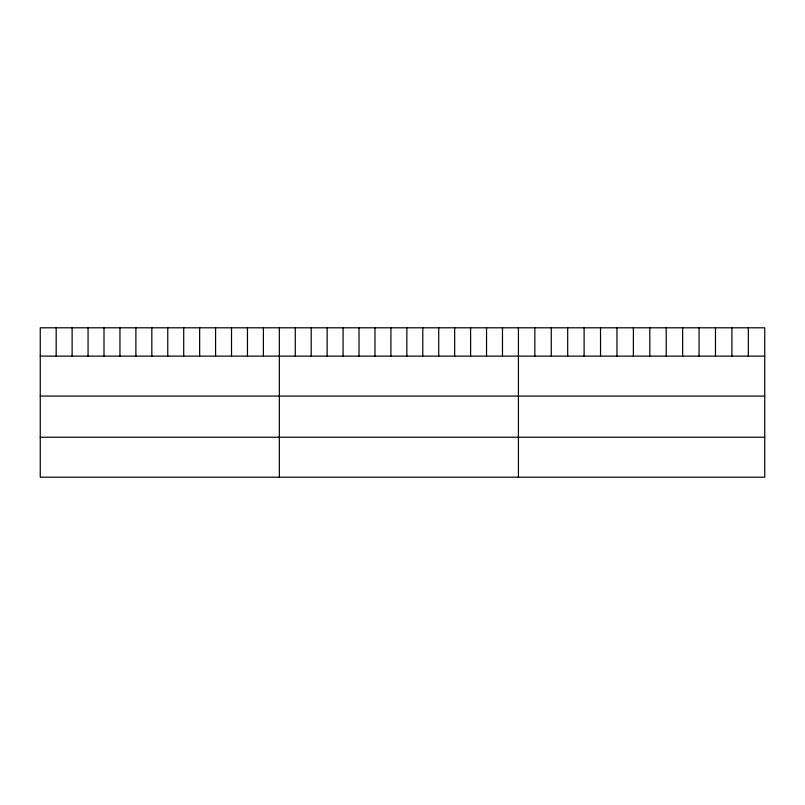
<?xml version="1.0" encoding="UTF-8"?>
<svg xmlns="http://www.w3.org/2000/svg" width="805" height="805" viewBox="0 0 805 805"><rect width="100%" height="100%" fill="white"/><g stroke="black" fill="none" stroke-linecap="round" stroke-linejoin="round"><path stroke-width="1.21" d="M764.75 356.112L764.75 477.194L40.25 477.194L40.25 327.806L764.75 327.806L764.75 356.112L40.25 356.112M40.25 396.07L764.75 396.07M40.25 437.236L764.75 437.236M748.328 327.806L748.328 356.112M731.906 327.806L731.906 356.112M715.484 327.806L715.484 356.112M699.062 327.806L699.062 356.112M682.64 327.806L682.64 356.112M666.218 327.806L666.218 356.112M649.796 327.806L649.796 356.112M633.374 327.806L633.374 356.112M616.952 327.806L616.952 356.112M600.53 327.806L600.53 356.112M584.108 327.806L584.108 356.112M567.686 327.806L567.686 356.112M551.264 327.806L551.264 356.112M534.842 327.806L534.842 356.112M518.42 327.806L518.42 477.194M502.481 327.806L502.481 356.112M486.542 327.806L486.542 356.112M470.603 327.806L470.603 356.112M454.664 327.806L454.664 356.112M438.725 327.806L438.725 356.112M422.786 327.806L422.786 356.112M406.847 327.806L406.847 356.112M390.908 327.806L390.908 356.112M374.969 327.806L374.969 356.112M359.03 327.806L359.03 356.112M343.091 327.806L343.091 356.112M327.152 327.806L327.152 356.112M311.213 327.806L311.213 356.112M295.274 327.806L295.274 356.112M279.335 327.806L279.335 477.194M263.396 327.806L263.396 356.112M247.457 327.806L247.457 356.112M231.518 327.806L231.518 356.112M215.579 327.806L215.579 356.112M199.64 327.806L199.64 356.112M183.701 327.806L183.701 356.112M167.762 327.806L167.762 356.112M151.823 327.806L151.823 356.112M135.884 327.806L135.884 356.112M119.945 327.806L119.945 356.112M104.006 327.806L104.006 356.112M88.067 327.806L88.067 356.112M72.128 327.806L72.128 356.112M56.189 327.806L56.189 356.112"/></g></svg>
